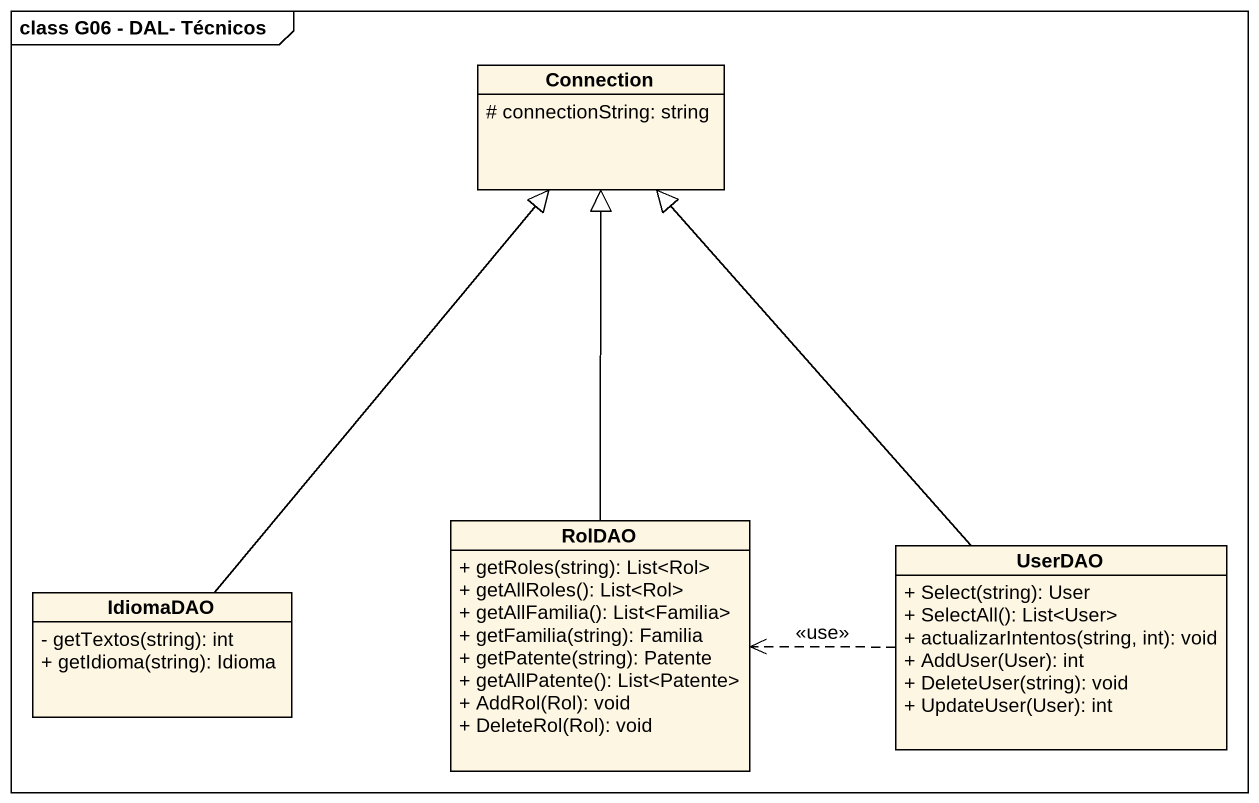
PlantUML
@startuml
mainframe class G06 - DAL- Técnicos
hide circle
hide empty members
skinparam classAttributeIconSize 0
class Connection {
  # connectionString: string
}
class RolDAO {
  + getRoles(string): List<Rol>
  + getAllRoles(): List<Rol>
  + getAllFamilia(): List<Familia>
  + getFamilia(string): Familia
  + getPatente(string): Patente
  + getAllPatente(): List<Patente>
  + AddRol(Rol): void
  + DeleteRol(Rol): void
}
class IdiomaDAO {
  - getTextos(string): int
  + getIdioma(string): Idioma
}
class UserDAO {
  + Select(string): User
  + SelectAll(): List<User>
  + actualizarIntentos(string, int): void
  + AddUser(User): int
  + DeleteUser(string): void
  + UpdateUser(User): int
}
RolDAO -up-|> Connection
IdiomaDAO -up-|> Connection
UserDAO -up-|> Connection
UserDAO .left.> RolDAO : <<use>>
@enduml
